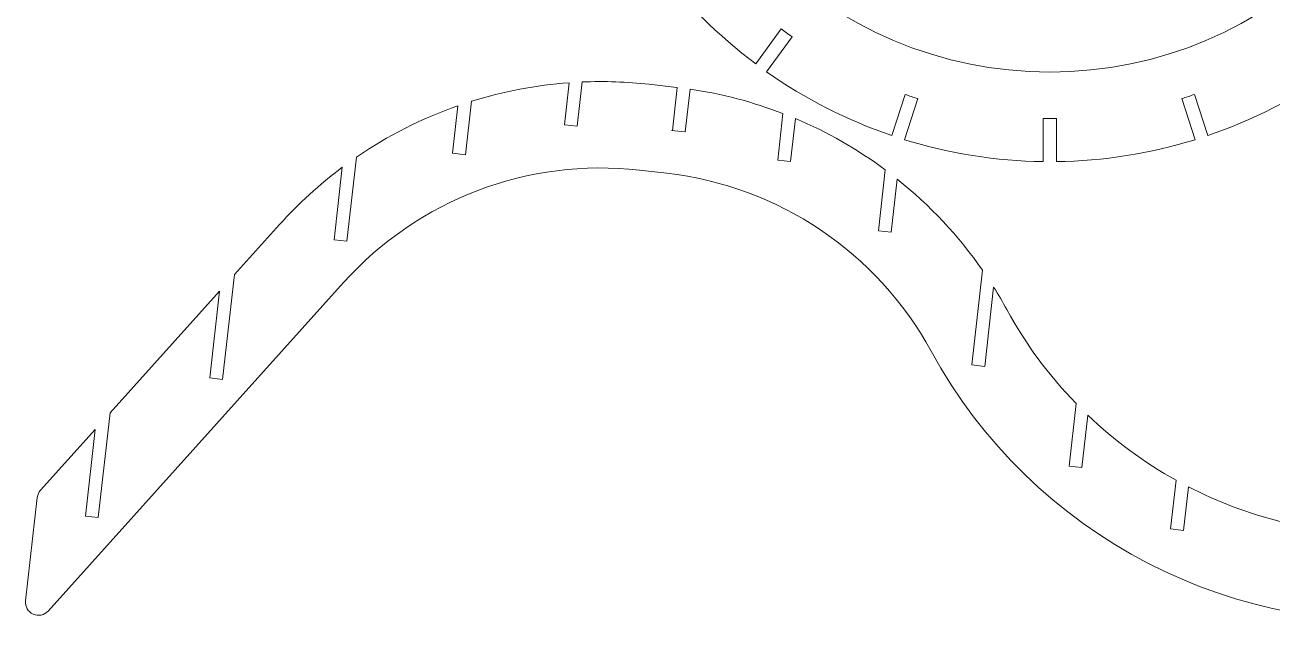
# Model space of a CAD drawing. Header units: millimetres. Extents: x -5830 to -1938, y -580 to 2011.
# Drawn here: x -2882.3 to -2593.5, y 675.7 to 818.5 of the extents above; entities that cross this region are included whole.
import ezdxf

# ---------------------------------------------------------------- set-up
doc = ezdxf.new("R2010")
doc.units = ezdxf.units.MM
doc.header["$MEASUREMENT"] = 0
doc.layers.add('layer 1', color=7, linetype='Continuous')

msp = doc.modelspace()

# ---------------------------------------------------------------- linework, layer by layer
at = {"layer": 'layer 1', "lineweight": 9}
for points, knots in [([(-2552.0654, 900.5804), (-2552.0654, 951.905), (-2593.6722, 993.5119), (-2644.9968, 993.512), (-2644.9968, 993.512), (-2696.3215, 993.512), (-2737.9284, 951.9053), (-2737.9285, 900.5806), (-2737.9285, 900.5806), (-2737.9286, 849.256), (-2696.3219, 807.649), (-2644.9973, 807.6488), (-2644.9973, 807.6488), (-2593.6727, 807.6486), (-2552.0656, 849.2552), (-2552.0654, 900.5799)], [0, 0, 0, 0, 0.2, 0.2, 0.2, 0.2, 0.4, 0.4, 0.4, 0.4, 0.6, 0.6, 0.6, 0.6, 1, 1, 1, 1]), ([(-2672.4974, 743.0682), (-2649.0433, 700.1188), (-2601.8587, 675.7139), (-2553.2531, 681.3924), (-2553.2531, 681.3924), (-2504.6476, 687.0709), (-2464.3593, 721.6952), (-2451.4371, 768.8945)], [0, 0, 0, 0, 0.33333333, 0.33333333, 0.33333333, 0.33333333, 1, 1, 1, 1]), ([(-2672.4974, 743.0682), (-2649.0433, 700.1188), (-2601.8587, 675.7139), (-2553.2531, 681.3924), (-2553.2531, 681.3924), (-2504.6476, 687.0709), (-2464.3593, 721.6952), (-2451.4371, 768.8945)], [0, 0, 0, 0, 0.33333333, 0.33333333, 0.33333333, 0.33333333, 1, 1, 1, 1]), ([(-2882.1587, 685.2361), (-2882.3054, 683.9401), (-2881.598, 682.6977), (-2880.4085, 682.1626), (-2880.4085, 682.1626), (-2879.219, 681.6275), (-2877.82, 681.9223), (-2876.9476, 682.8919)], [0, 0, 0, 0, 0.33333333, 0.33333333, 0.33333333, 0.33333333, 1, 1, 1, 1]), ([(-2882.1587, 685.2361), (-2882.3054, 683.9401), (-2881.598, 682.6977), (-2880.4085, 682.1626), (-2880.4085, 682.1626), (-2879.219, 681.6275), (-2877.82, 681.9223), (-2876.9476, 682.8919)], [0, 0, 0, 0, 0.33333333, 0.33333333, 0.33333333, 0.33333333, 1, 1, 1, 1])]:
    msp.add_open_spline(points, degree=3, knots=knots, dxfattribs=at)
for points in [[(-2736.0467, 832.5129), (-2729.5263, 823.7909), (-2721.7864, 816.051), (-2713.0644, 809.5306)], [(-2707.1859, 817.6216), (-2707.1859, 817.6216), (-2713.0644, 809.5306), (-2713.0644, 809.5306)], [(-2707.1859, 817.6216), (-2706.3591, 817.0017), (-2705.523, 816.3943), (-2704.678, 815.7995)], [(-2704.678, 815.7995), (-2704.678, 815.7995), (-2710.5564, 807.7085), (-2710.5564, 807.7085)], [(-2710.5564, 807.7085), (-2701.6599, 801.4283), (-2691.9071, 796.459), (-2681.597, 792.9529)], [(-2608.3969, 792.9529), (-2598.0868, 796.459), (-2588.334, 801.4283), (-2579.4374, 807.7085)], [(-2756.2904, 805.1795), (-2763.9737, 804.6208), (-2771.5668, 803.1763), (-2778.9186, 800.8745)], [(-2756.2904, 805.1795), (-2763.9737, 804.6208), (-2771.5668, 803.1763), (-2778.9186, 800.8745)], [(-2757.392, 795.4525), (-2757.392, 795.4525), (-2756.2904, 805.1795), (-2756.2904, 805.1795)], [(-2757.392, 795.4525), (-2757.392, 795.4525), (-2756.2904, 805.1795), (-2756.2904, 805.1795)], [(-2754.411, 795.1149), (-2754.411, 795.1149), (-2753.2514, 805.3539), (-2753.2514, 805.3539)], [(-2754.411, 795.1149), (-2754.411, 795.1149), (-2753.2514, 805.3539), (-2753.2514, 805.3539)], [(-2737.7861, 804.8075), (-2742.9193, 805.3889), (-2748.0899, 805.5715), (-2753.2514, 805.3539)], [(-2737.7861, 804.8075), (-2742.9193, 805.3889), (-2748.0899, 805.5715), (-2753.2514, 805.3539)], [(-2731.4572, 804.0908), (-2731.4572, 804.0908), (-2737.7861, 804.8075), (-2737.7861, 804.8075)], [(-2731.4572, 804.0908), (-2731.4572, 804.0908), (-2737.7861, 804.8075), (-2737.7861, 804.8075)], [(-2732.3818, 794.1315), (-2732.3818, 794.1315), (-2731.2565, 804.0678), (-2731.2565, 804.0678)], [(-2732.3818, 794.1315), (-2732.3818, 794.1315), (-2731.2565, 804.0678), (-2731.2565, 804.0678)], [(-2731.2565, 804.0678), (-2731.3234, 804.0755), (-2731.3903, 804.0832), (-2731.4572, 804.0908)], [(-2731.4572, 804.0908), (-2731.4572, 804.0908), (-2731.2564, 804.068), (-2731.2564, 804.068)], [(-2731.2565, 804.0678), (-2731.3234, 804.0755), (-2731.3903, 804.0832), (-2731.4572, 804.0908)], [(-2731.4572, 804.0908), (-2731.4572, 804.0908), (-2731.2564, 804.068), (-2731.2564, 804.068)], [(-2729.4008, 793.7939), (-2729.4008, 793.7939), (-2728.2813, 803.6795), (-2728.2813, 803.6795)], [(-2729.4008, 793.7939), (-2729.4008, 793.7939), (-2728.2813, 803.6795), (-2728.2813, 803.6795)], [(-2706.7785, 798.0474), (-2713.7145, 800.718), (-2720.9266, 802.607), (-2728.2813, 803.6795)], [(-2706.7785, 798.0474), (-2713.7145, 800.718), (-2720.9266, 802.607), (-2728.2813, 803.6795)], [(-2780.3174, 788.523), (-2780.3174, 788.523), (-2778.9186, 800.8745), (-2778.9186, 800.8745)], [(-2780.3174, 788.523), (-2780.3174, 788.523), (-2778.9186, 800.8745), (-2778.9186, 800.8745)], [(-2678.5065, 802.4644), (-2678.5065, 802.4644), (-2681.597, 792.9529), (-2681.597, 792.9529)], [(-2675.5582, 801.5065), (-2675.5582, 801.5065), (-2678.6487, 791.9949), (-2678.6487, 791.9949)], [(-2678.5065, 802.4644), (-2677.5286, 802.1304), (-2676.5457, 801.8111), (-2675.5582, 801.5065)], [(-2614.4356, 801.5065), (-2613.4482, 801.8111), (-2612.4653, 802.1304), (-2611.4874, 802.4644)], [(-2614.4356, 801.5065), (-2614.4356, 801.5065), (-2611.3452, 791.9949), (-2611.3452, 791.9949)], [(-2611.4874, 802.4644), (-2611.4874, 802.4644), (-2608.3969, 792.9529), (-2608.3969, 792.9529)], [(-2782.0554, 799.8351), (-2790.3738, 796.9255), (-2798.2711, 792.9292), (-2805.5421, 787.9498)], [(-2782.0554, 799.8351), (-2790.3738, 796.9255), (-2798.2711, 792.9292), (-2805.5421, 787.9498)], [(-2783.2983, 788.8606), (-2783.2983, 788.8606), (-2782.0554, 799.8351), (-2782.0554, 799.8351)], [(-2783.2983, 788.8606), (-2783.2983, 788.8606), (-2782.0554, 799.8351), (-2782.0554, 799.8351)], [(-2707.9989, 787.2708), (-2707.9989, 787.2708), (-2706.7785, 798.0474), (-2706.7785, 798.0474)], [(-2707.9989, 787.2708), (-2707.9989, 787.2708), (-2706.7785, 798.0474), (-2706.7785, 798.0474)], [(-2754.411, 795.1149), (-2754.411, 795.1149), (-2757.392, 795.4525), (-2757.392, 795.4525)], [(-2754.411, 795.1149), (-2754.411, 795.1149), (-2757.392, 795.4525), (-2757.392, 795.4525)], [(-2732.5825, 794.1543), (-2732.5825, 794.1543), (-2729.4008, 793.7939), (-2729.4008, 793.7939)], [(-2732.5825, 794.1543), (-2732.5825, 794.1543), (-2729.4008, 793.7939), (-2729.4008, 793.7939)], [(-2705.018, 786.9332), (-2705.018, 786.9332), (-2703.8911, 796.8838), (-2703.8911, 796.8838)], [(-2705.018, 786.9332), (-2705.018, 786.9332), (-2703.8911, 796.8838), (-2703.8911, 796.8838)], [(-2683.0948, 785.0128), (-2689.5264, 789.7885), (-2696.5085, 793.774), (-2703.8911, 796.8838)], [(-2683.0948, 785.0128), (-2689.5264, 789.7885), (-2696.5085, 793.774), (-2703.8911, 796.8838)], [(-2646.5469, 796.9115), (-2645.5137, 796.8961), (-2644.4802, 796.8961), (-2643.4469, 796.9115)], [(-2646.5469, 796.9115), (-2646.5469, 796.9115), (-2646.5469, 786.9105), (-2646.5469, 786.9105)], [(-2643.4469, 796.9115), (-2643.4469, 796.9115), (-2643.4469, 786.9105), (-2643.4469, 786.9105)], [(-2678.6487, 791.9949), (-2668.2469, 788.7713), (-2657.4358, 787.059), (-2646.5469, 786.9105)], [(-2643.4469, 786.9105), (-2632.558, 787.059), (-2621.747, 788.7713), (-2611.3452, 791.9949)], [(-2780.3174, 788.523), (-2780.3174, 788.523), (-2783.2983, 788.8606), (-2783.2983, 788.8606)], [(-2780.3174, 788.523), (-2780.3174, 788.523), (-2783.2983, 788.8606), (-2783.2983, 788.8606)], [(-2808.8273, 785.6012), (-2814.1018, 781.6671), (-2818.9752, 777.2219), (-2823.3766, 772.3304)], [(-2808.8273, 785.6012), (-2814.1018, 781.6671), (-2818.9752, 777.2219), (-2823.3766, 772.3304)], [(-2810.7273, 768.824), (-2810.7273, 768.824), (-2808.8273, 785.6012), (-2808.8273, 785.6012)], [(-2810.7273, 768.824), (-2810.7273, 768.824), (-2808.8273, 785.6012), (-2808.8273, 785.6012)], [(-2740.0367, 784.9345), (-2765.7178, 787.8429), (-2791.2218, 778.1655), (-2808.5091, 758.9528)], [(-2740.0367, 784.9345), (-2765.7178, 787.8429), (-2791.2218, 778.1655), (-2808.5091, 758.9528)], [(-2807.7464, 768.4864), (-2807.7464, 768.4864), (-2805.5421, 787.9498), (-2805.5421, 787.9498)], [(-2807.7464, 768.4864), (-2807.7464, 768.4864), (-2805.5421, 787.9498), (-2805.5421, 787.9498)], [(-2707.9989, 787.2708), (-2707.9989, 787.2708), (-2705.018, 786.9332), (-2705.018, 786.9332)], [(-2707.9989, 787.2708), (-2707.9989, 787.2708), (-2705.018, 786.9332), (-2705.018, 786.9332)], [(-2733.7078, 784.2178), (-2733.7078, 784.2178), (-2740.0367, 784.9345), (-2740.0367, 784.9345)], [(-2733.7078, 784.2178), (-2733.7078, 784.2178), (-2740.0367, 784.9345), (-2740.0367, 784.9345)], [(-2672.4974, 743.0682), (-2684.9836, 765.9332), (-2707.8213, 781.2861), (-2733.7078, 784.2178)], [(-2672.4974, 743.0682), (-2684.9836, 765.9332), (-2707.8213, 781.2861), (-2733.7078, 784.2178)], [(-2684.6925, 770.9051), (-2684.6925, 770.9051), (-2683.0948, 785.0128), (-2683.0948, 785.0128)], [(-2684.6925, 770.9051), (-2684.6925, 770.9051), (-2683.0948, 785.0128), (-2683.0948, 785.0128)], [(-2681.7116, 770.5675), (-2681.7116, 770.5675), (-2680.3178, 782.8743), (-2680.3178, 782.8743)], [(-2681.7116, 770.5675), (-2681.7116, 770.5675), (-2680.3178, 782.8743), (-2680.3178, 782.8743)], [(-2660.5686, 761.7586), (-2666.094, 769.7167), (-2672.7466, 776.8296), (-2680.3178, 782.8743)], [(-2660.5686, 761.7586), (-2666.094, 769.7167), (-2672.7466, 776.8296), (-2680.3178, 782.8743)], [(-2833.7803, 760.7679), (-2833.7803, 760.7679), (-2823.3766, 772.3304), (-2823.3766, 772.3304)], [(-2833.7803, 760.7679), (-2833.7803, 760.7679), (-2823.3766, 772.3304), (-2823.3766, 772.3304)], [(-2807.7464, 768.4864), (-2807.7464, 768.4864), (-2810.7273, 768.824), (-2810.7273, 768.824)], [(-2807.7464, 768.4864), (-2807.7464, 768.4864), (-2810.7273, 768.824), (-2810.7273, 768.824)], [(-2684.6925, 770.9051), (-2684.6925, 770.9051), (-2681.7116, 770.5675), (-2681.7116, 770.5675)], [(-2684.6925, 770.9051), (-2684.6925, 770.9051), (-2681.7116, 770.5675), (-2681.7116, 770.5675)], [(-2836.5289, 736.4981), (-2836.5289, 736.4981), (-2833.7803, 760.7679), (-2833.7803, 760.7679)], [(-2836.5289, 736.4981), (-2836.5289, 736.4981), (-2833.7803, 760.7679), (-2833.7803, 760.7679)], [(-2663.0481, 739.865), (-2663.0481, 739.865), (-2660.5686, 761.7586), (-2660.5686, 761.7586)], [(-2663.0481, 739.865), (-2663.0481, 739.865), (-2660.5686, 761.7586), (-2660.5686, 761.7586)], [(-2876.9476, 682.8919), (-2876.9476, 682.8919), (-2808.5091, 758.9528), (-2808.5091, 758.9528)], [(-2876.9476, 682.8919), (-2876.9476, 682.8919), (-2808.5091, 758.9528), (-2808.5091, 758.9528)], [(-2862.5628, 728.7797), (-2862.5628, 728.7797), (-2837.2342, 756.9294), (-2837.2342, 756.9294)], [(-2862.5628, 728.7797), (-2862.5628, 728.7797), (-2837.2342, 756.9294), (-2837.2342, 756.9294)], [(-2839.5098, 736.8357), (-2839.5098, 736.8357), (-2837.2342, 756.9294), (-2837.2342, 756.9294)], [(-2839.5098, 736.8357), (-2839.5098, 736.8357), (-2837.2342, 756.9294), (-2837.2342, 756.9294)], [(-2660.0671, 739.5274), (-2660.0671, 739.5274), (-2657.9915, 757.8551), (-2657.9915, 757.8551)], [(-2660.0671, 739.5274), (-2660.0671, 739.5274), (-2657.9915, 757.8551), (-2657.9915, 757.8551)], [(-2654.9442, 752.6539), (-2655.9074, 754.4179), (-2656.9237, 756.1524), (-2657.9915, 757.8551)], [(-2654.9442, 752.6539), (-2655.9074, 754.4179), (-2656.9237, 756.1524), (-2657.9915, 757.8551)], [(-2654.9442, 752.6539), (-2650.6063, 744.7103), (-2645.2101, 737.3924), (-2638.9035, 730.9007)], [(-2654.9442, 752.6539), (-2650.6063, 744.7103), (-2645.2101, 737.3924), (-2638.9035, 730.9007)], [(-2663.0481, 739.865), (-2663.0481, 739.865), (-2660.0671, 739.5274), (-2660.0671, 739.5274)], [(-2663.0481, 739.865), (-2663.0481, 739.865), (-2660.0671, 739.5274), (-2660.0671, 739.5274)], [(-2836.5289, 736.4981), (-2836.5289, 736.4981), (-2839.5098, 736.8357), (-2839.5098, 736.8357)], [(-2836.5289, 736.4981), (-2836.5289, 736.4981), (-2839.5098, 736.8357), (-2839.5098, 736.8357)], [(-2640.5416, 716.4364), (-2640.5416, 716.4364), (-2638.9035, 730.9007), (-2638.9035, 730.9007)], [(-2640.5416, 716.4364), (-2640.5416, 716.4364), (-2638.9035, 730.9007), (-2638.9035, 730.9007)], [(-2865.3114, 704.51), (-2865.3114, 704.51), (-2862.5628, 728.7797), (-2862.5628, 728.7797)], [(-2865.3114, 704.51), (-2865.3114, 704.51), (-2862.5628, 728.7797), (-2862.5628, 728.7797)], [(-2637.5606, 716.0988), (-2637.5606, 716.0988), (-2636.1889, 728.2112), (-2636.1889, 728.2112)], [(-2637.5606, 716.0988), (-2637.5606, 716.0988), (-2636.1889, 728.2112), (-2636.1889, 728.2112)], [(-2636.1889, 728.2112), (-2630.0427, 722.3504), (-2623.175, 717.2964), (-2615.7515, 713.1712)], [(-2636.1889, 728.2112), (-2630.0427, 722.3504), (-2623.175, 717.2964), (-2615.7515, 713.1712)], [(-2878.6961, 710.8495), (-2878.6961, 710.8495), (-2866.0167, 724.9411), (-2866.0167, 724.9411)], [(-2878.6961, 710.8495), (-2878.6961, 710.8495), (-2866.0167, 724.9411), (-2866.0167, 724.9411)], [(-2868.2923, 704.8476), (-2868.2923, 704.8476), (-2866.0167, 724.9411), (-2866.0167, 724.9411)], [(-2868.2923, 704.8476), (-2868.2923, 704.8476), (-2866.0167, 724.9411), (-2866.0167, 724.9411)], [(-2640.5416, 716.4364), (-2640.5416, 716.4364), (-2637.5606, 716.0988), (-2637.5606, 716.0988)], [(-2640.5416, 716.4364), (-2640.5416, 716.4364), (-2637.5606, 716.0988), (-2637.5606, 716.0988)], [(-2878.6961, 710.8495), (-2879.1141, 710.3849), (-2879.3766, 709.8014), (-2879.4469, 709.1805)], [(-2878.6961, 710.8495), (-2879.1141, 710.3849), (-2879.3766, 709.8014), (-2879.4469, 709.1805)], [(-2617.0298, 701.8843), (-2617.0298, 701.8843), (-2615.7515, 713.1712), (-2615.7515, 713.1712)], [(-2617.0298, 701.8843), (-2617.0298, 701.8843), (-2615.7515, 713.1712), (-2615.7515, 713.1712)], [(-2614.0488, 701.5467), (-2614.0488, 701.5467), (-2612.9048, 711.6489), (-2612.9048, 711.6489)], [(-2614.0488, 701.5467), (-2614.0488, 701.5467), (-2612.9048, 711.6489), (-2612.9048, 711.6489)], [(-2612.9048, 711.6489), (-2606.1547, 708.1782), (-2599.0314, 705.4872), (-2591.6725, 703.6281)], [(-2612.9048, 711.6489), (-2606.1547, 708.1782), (-2599.0314, 705.4872), (-2591.6725, 703.6281)], [(-2879.4469, 709.1805), (-2879.4469, 709.1805), (-2882.1587, 685.2361), (-2882.1587, 685.2361)], [(-2879.4469, 709.1805), (-2879.4469, 709.1805), (-2882.1587, 685.2361), (-2882.1587, 685.2361)], [(-2865.3114, 704.51), (-2865.3114, 704.51), (-2868.2923, 704.8476), (-2868.2923, 704.8476)], [(-2865.3114, 704.51), (-2865.3114, 704.51), (-2868.2923, 704.8476), (-2868.2923, 704.8476)], [(-2617.0298, 701.8843), (-2617.0298, 701.8843), (-2614.0488, 701.5467), (-2614.0488, 701.5467)], [(-2617.0298, 701.8843), (-2617.0298, 701.8843), (-2614.0488, 701.5467), (-2614.0488, 701.5467)]]:
    msp.add_open_spline(points, degree=3, dxfattribs=at)

doc.saveas('drawing.dxf')
